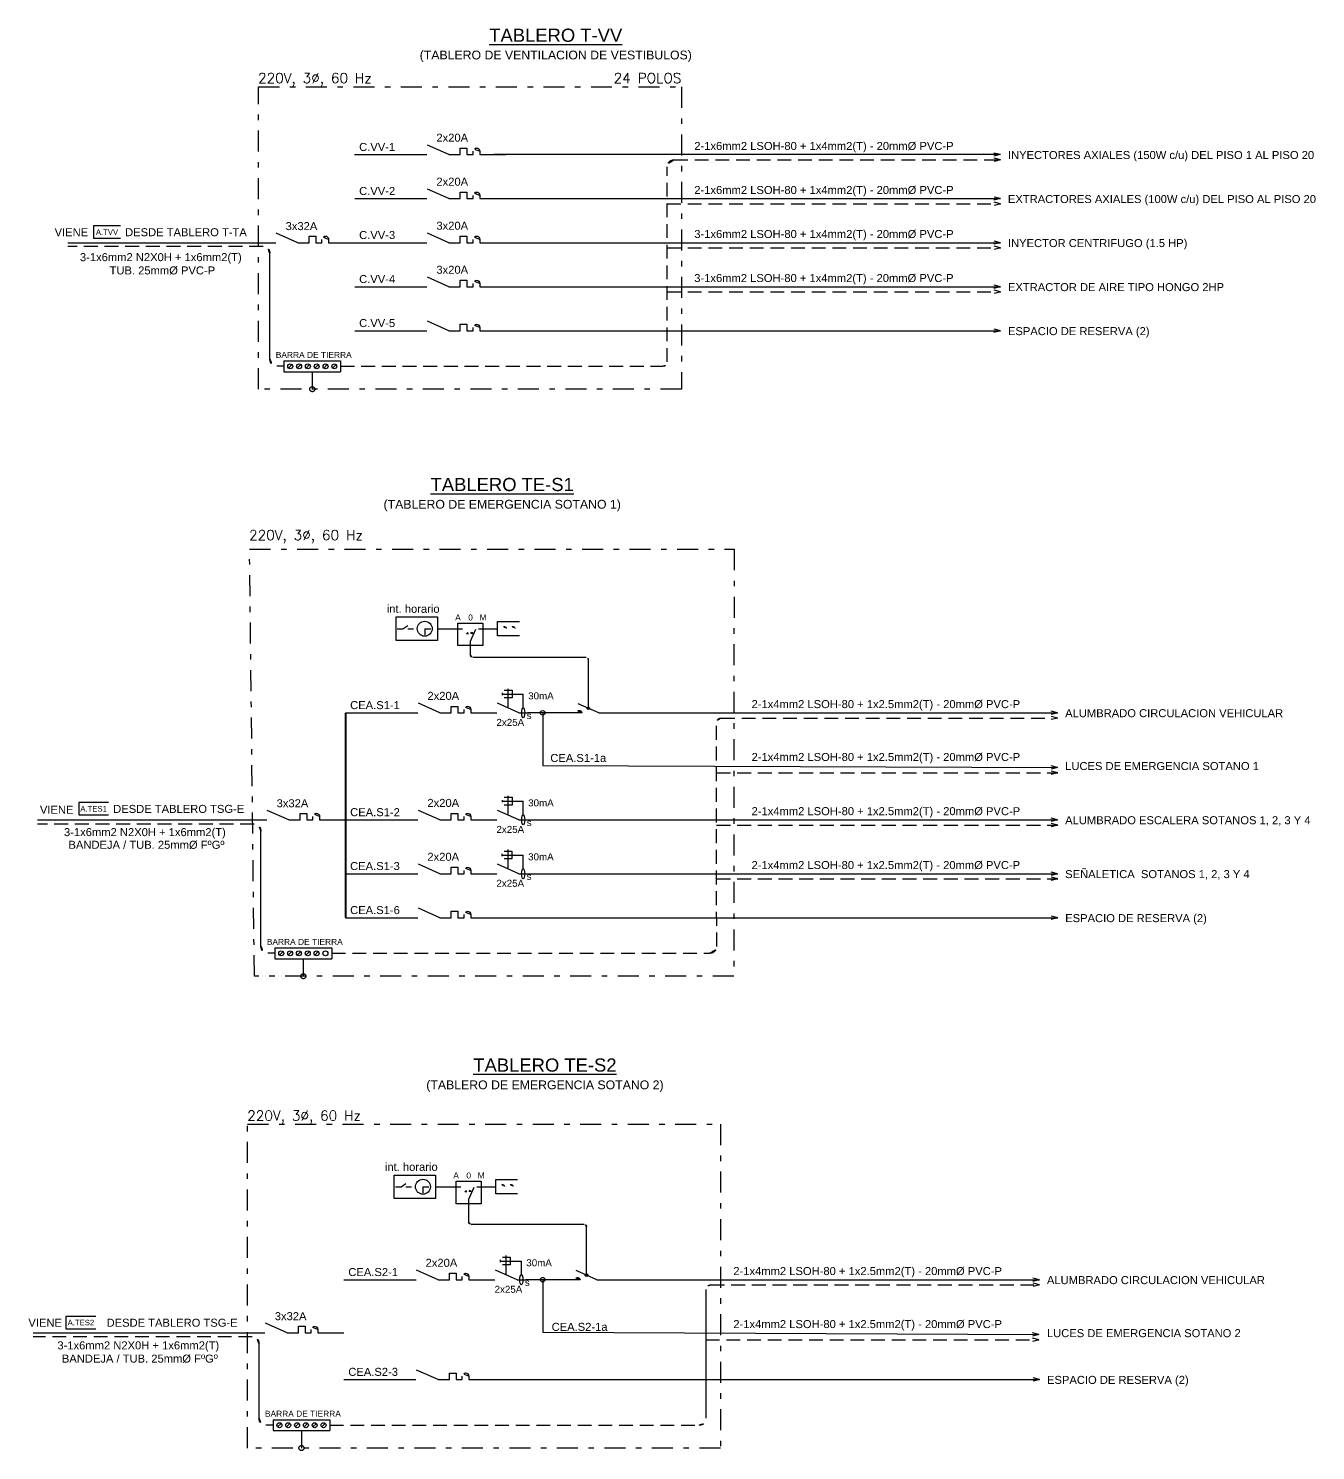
# Model space of a CAD drawing. Header units: millimetres. Extents: x 3435921466 to 3435921548, y 3277630854 to 3277630972.
# Drawn here: x 3435921524.16 to 3435921547.52, y 3277630879.48 to 3277630905.28 of the extents above; entities that cross this region are included whole.
import ezdxf
from ezdxf.enums import TextEntityAlignment as Align

# ---------------------------------------------------------------- set-up
doc = ezdxf.new("R2010")
doc.units = ezdxf.units.MM
for name, pattern in [('CENTER', [2, 1.25, -0.25, 0.25, -0.25]), ('DASHDOT', [25.399999999999995, 12.7, -6.349999999999998, 0, -6.349999999999998]), ('HIDDEN', [0.375, 0.25, -0.125]), ('JIS_09_08', [10.750000000000004, 8, -0.55, 0.55, -0.55, 0.55, -0.55])]:
    doc.linetypes.add(name, pattern=pattern)
for name, color, linetype in [('0-Diagrama', 7, 'Continuous'), ('0-Simbolo', 3, 'Continuous'), ('0-T', 7, 'Continuous'), ('0-TEXTOS', 7, 'Continuous'), ('IE-Diagrama', 7, 'Continuous'), ('IE-TIERRA', 3, 'JIS_09_08'), ('IE-UNIFILAR', 3, 'Continuous'), ('TEXT', 140, 'Continuous'), ('TRAZOS', 7, 'Continuous'), ('X-TIT', 6, 'Continuous')]:
    doc.layers.add(name, color=color, linetype=linetype)
doc.styles.add('GMI', font='romans.shx', dxfattribs={"width": 0.75})
doc.styles.add('TEXT-0.10', font='arial.ttf', dxfattribs={"height": 0.1})
doc.styles.add('TEXT-0.20', font='arial.ttf', dxfattribs={"height": 0.18})

# ---------------------------------------------------------------- blocks, each defined once
blk = doc.blocks.new('CM2')
for p, q in [((-2.274e-13, 1.137e-13), (-0.4307657668673528, 0.1898913770154422)), ((-4.547e-13, 0), (0.2270930632710133, -2.274e-13)), ((0.2270930632710133, 0.1291211639078256), (0.3598345356494974, 0.1291211639078256)), ((0.2270930632710133, 0.1291211639078256), (0.3598345356494974, 0.1291211639078256)), ((0.2270930632710133, -2.274e-13), (0.2270930632710133, 0.1291211639078256)), ((0.2270930632710133, -2.274e-13), (0.2270930632710133, 0.1291211639078256)), ((0.3598345356494974, 0.1291211639078256), (0.3598345356494974, -2.274e-13)), ((0.3598345356494974, 0.1291211639078256), (0.3598345356494974, -2.274e-13)), ((0.4828547212591733, -2.274e-13), (0.4828547212591733, 0.0660657401330127)), ((0.4828547212591733, -2.274e-13), (0.4828547212591733, 0.0660657401330127)), ((0.615596193637657, 0.0660657401330127), (0.615596193637657, -2.274e-13)), ((0.615596193637657, 0.0660657401330127), (0.615596193637657, -2.274e-13)), ((0.3598345356494974, -2.274e-13), (0.4828547212591733, -2.274e-13)), ((0.3598345356494974, -2.274e-13), (0.4828547212591733, -2.274e-13)), ((0.615596193637657, -2.274e-13), (1.136341258771949, -1.137e-13))]:
    blk.add_line(p, q)
at = {"lineweight": 0, "const_width": 0.0174973814196466}
for points in [[(-0.3753213427645505, 0.0669659736488484), (-0.5092532900621336, -0.0669659736487347)], [(-0.3753213427645505, -0.0669659736487347), (-0.5092532900621336, 0.0669659736488484)]]:
    blk.add_lwpolyline(points, dxfattribs=at)
blk.add_arc((0.549225457448415, 0.0660657401330127), 0.0663707361891965, 0, 180)
blk.add_arc((0.549225457448415, 0.0660657401330127), 0.0663707361891965, 0, 180)
blk = doc.blocks.new('DIFERE')
blk.add_line((0.1113236280722276, 0.3511690257301439), (0.1113236280722276, 0.3961732896320882))
at = {"linetype": 'HIDDEN', "ltscale": 0.5}
for p, q in [((0.1113236280722276, 0.3736711576811444), (0.5282476559183352, 0.3736711576810876)), ((0.5282476559183352, 0.1015733049598566), (0.5282476559183352, 0.3736711576811444))]:
    blk.add_line(p, q, dxfattribs=at)
at = {"color": 0, "linetype": 'HIDDEN', "ltscale": 0.5}
blk.add_line((0.2269044329794951, 0.0949456885076074), (0.2269044329794951, 0.4818600193866587), dxfattribs=at)
at = {"color": 0}
for p, q in [((0.4422873164129443, -5.68e-14), (0.0115215495460461, 0.1898913770152717)), ((0.4422783667801016, 0), (0.6142169450565689, 0))]:
    blk.add_line(p, q, dxfattribs=at)
blk.add_lwpolyline([(0.1498954833466541, 0.4506711576811428), (0.3038954833466505, 0.4506711576811428), (0.3038954833466505, 0.2966711576810894), (0.1498954833466541, 0.2966711576810894)], close=True)
at = {"lineweight": 0, "const_width": 0.0174973814196466}
for points in [[(0.0669659736488484, 0.0669659736487915), (-0.0669659736487347, -0.0669659736487915)], [(0.0669659736488484, -0.0669659736487915), (-0.0669659736487347, 0.0669659736487915)]]:
    blk.add_lwpolyline(points, dxfattribs=at)
blk.add_ellipse((0.5282476559183352, 0), major_axis=(0, 0.1015733049598481), ratio=0.3056508258986539)
blk = doc.blocks.new('C.E.M')
h = blk.add_hatch(color=256)
edge = h.paths.add_edge_path()
edge.add_arc((-0.3661783642103842, -0.0086235976614546), 0.0531386163318059, 9.339547811903408, 170.6604521880719)
edge.add_line((-0.4186125716424272, 0), (-0.3137441567782844, 0))
for p, q in [((-0.3137441567782844, 0), (-0.4186125716424272, 0)), ((0, 0), (-0.3876891901803674, 0.1709022393137616))]:
    blk.add_line(p, q)
blk.add_arc((-0.3661783642103842, -0.0086235976614546), 0.0531386163318059, 9.339547811903408, 170.6604521880719)
blk = doc.blocks.new('Interruptor Horario')
for p, q in [((-0.0752783079163351, 0.1100000000000136), (-0.0752783079163351, 0.1669755969732023)), ((-0.0752783079163351, 0.1100000000000136), (-0.1322539048895095, 0.1100000000000136)), ((0.0845340939393964, 0.1099999999999852), (0.0301481780911388, 0.1100000000000136)), ((0.128583959115403, 0.1100000000000136), (0.0845340939393964, 0.0809555928211978)), ((0.1829698749636606, 0.1099999999999852), (0.128583959115403, 0.1100000000000136))]:
    blk.add_line(p, q)
blk.add_lwpolyline([(-0.1937703467777396, 0.2200000000000273), (0.1937703467777396, 0.2200000000000273), (0.1937703467777396, 0), (-0.1937703467777396, 0)], close=True)
blk.add_circle((-0.0752783079163351, 0.1100000000000136), 0.0697255969731685)
blk = doc.blocks.new('BOTONERA')
at = {"layer": '0-TEXTOS'}
h = blk.add_hatch(color=256, dxfattribs=at)
edge = h.paths.add_edge_path()
edge.add_ellipse((0.1757522152429374, 0.0020781985392659), major_axis=(0.0530330085891342, 0.0530330085891342), ratio=0.999999999999604, start_angle=314.9999999999886, end_angle=494.9999999999885)
edge.add_ellipse((0.1757522152429374, 0.0020781985392659), major_axis=(-0.05303300858907381, 0.05303300858907381), ratio=0.9999999999988513, start_angle=45.0000000000329, end_angle=225.0000000000329)
h = blk.add_hatch(color=256, dxfattribs=at)
edge = h.paths.add_edge_path()
edge.add_ellipse((0.4054677213371181, 0.0020781985392659), major_axis=(0.0530330085891342, 0.0530330085891342), ratio=0.999999999999604, start_angle=314.9999999999886, end_angle=494.9999999999885)
edge.add_ellipse((0.4054677213371181, 0.0020781985392659), major_axis=(-0.05303300858907381, 0.05303300858907381), ratio=0.9999999999988513, start_angle=45.0000000000329, end_angle=225.0000000000329)
at = {"layer": '0-Simbolo'}
blk.add_lwpolyline([(0, 0.191891938626668), (0.5852271583439688, 0.191891938626668), (0.5852271583439688, -0.191891938626668), (0, -0.191891938626668)], close=True, dxfattribs=at)

msp = doc.modelspace()

# ---------------------------------------------------------------- hatches: boundary and pattern name
at = {"layer": '0-Diagrama'}
for points in [[(3435921533.535481, 3277630892.864661, 1), (3435921533.453784, 3277630892.864661, 1)], [(3435921533.535481, 3277630882.581588, 1), (3435921533.453784, 3277630882.581588, 1)]]:
    msp.add_hatch(color=256, dxfattribs=at).paths.add_polyline_path(points)
at = {"layer": 'IE-Diagrama', "linetype": 'DASHDOT', "ltscale": 0.5}
for points in [[(3435921529.358947, 3277630898.734052, 1), (3435921529.268172, 3277630898.734052, 1)], [(3435921529.196468, 3277630888.086869, 1), (3435921529.105693, 3277630888.086869, 1)], [(3435921529.162373, 3277630879.52852, 1), (3435921529.071598, 3277630879.52852, 1)]]:
    msp.add_hatch(color=3, dxfattribs=at).paths.add_polyline_path(points)
at = {"layer": 'IE-Diagrama'}
h = msp.add_hatch(color=256, dxfattribs=at)
edge = h.paths.add_edge_path()
edge.add_arc((3435921534.323518, 3277630892.947377), 0.02285311763828915, 0, 360)
h = msp.add_hatch(color=256, dxfattribs=at)
edge = h.paths.add_edge_path()
edge.add_arc((3435921534.290102, 3277630882.664305), 0.02285311763828915, 0, 360)

# ---------------------------------------------------------------- linework, layer by layer
at = {"layer": '0-Diagrama'}
for centre in [(3435921533.494633, 3277630892.864661), (3435921533.494633, 3277630882.581588)]:
    msp.add_circle(centre, 0.04084878133997431, dxfattribs=at)
at = {"layer": '0-Simbolo'}
for points in [[(3435921532.331357, 3277630894.389753), (3435921532.676429, 3277630894.389753)], [(3435921532.297941, 3277630884.268014), (3435921532.643013, 3277630884.268014)]]:
    msp.add_lwpolyline(points, dxfattribs=at)
at = {"layer": '0-TEXTOS'}
for points in [[(3435921525.835542, 3277630901.69467), (3435921525.342388, 3277630901.69467), (3435921525.342388, 3277630901.47159), (3435921525.835542, 3277630901.47159)], [(3435921525.618727, 3277630891.235098), (3435921525.076195, 3277630891.235098), (3435921525.076195, 3277630891.012017), (3435921525.618727, 3277630891.012017)], [(3435921525.38511, 3277630881.915165), (3435921524.843493, 3277630881.915165), (3435921524.843493, 3277630881.692084), (3435921525.38511, 3277630881.692084)]]:
    msp.add_lwpolyline(points, close=True, dxfattribs=at)
at = {"layer": 'IE-Diagrama'}
for p, q in [((3435921530.082459, 3277630902.988798), (3435921531.392316, 3277630902.988798)), ((3435921541.799879, 3277630902.988798), (3435921532.605332, 3277630902.988798)), ((3435921541.800377, 3277630902.988798), (3435921541.683601, 3277630903.01841)), ((3435921541.800377, 3277630902.988798), (3435921541.683601, 3277630902.959185)), ((3435921530.083139, 3277630902.190199), (3435921531.392663, 3277630902.190199)), ((3435921532.669069, 3277630902.190199), (3435921541.799878, 3277630902.190199)), ((3435921541.800891, 3277630902.190199), (3435921541.684114, 3277630902.160587)), ((3435921541.801057, 3277630902.190199), (3435921541.68428, 3277630902.219811)), ((3435921524.876438, 3277630901.3916), (3435921528.649854, 3277630901.3916)), ((3435921530.083139, 3277630901.3916), (3435921531.392663, 3277630901.3916)), ((3435921532.669069, 3277630901.3916), (3435921541.799878, 3277630901.3916)), ((3435921541.800891, 3277630901.3916), (3435921541.684114, 3277630901.361988)), ((3435921541.801057, 3277630901.3916), (3435921541.68428, 3277630901.421213)), ((3435921530.083139, 3277630900.593002), (3435921531.392663, 3277630900.593002)), ((3435921532.669069, 3277630900.593002), (3435921541.799878, 3277630900.593002)), ((3435921541.800891, 3277630900.593002), (3435921541.684114, 3277630900.563389)), ((3435921541.801057, 3277630900.593002), (3435921541.68428, 3277630900.622614)), ((3435921530.083139, 3277630899.794403), (3435921531.392663, 3277630899.794403)), ((3435921532.669069, 3277630899.794403), (3435921541.799878, 3277630899.794403)), ((3435921541.800891, 3277630899.794403), (3435921541.684114, 3277630899.764791)), ((3435921541.801057, 3277630899.794403), (3435921541.68428, 3277630899.824015)), ((3435921529.919467, 3277630892.864661), (3435921531.229323, 3277630892.864661)), ((3435921534.511159, 3277630892.864661), (3435921542.838665, 3277630892.864661)), ((3435921542.839164, 3277630892.864661), (3435921542.722388, 3277630892.894273)), ((3435921542.839164, 3277630892.864661), (3435921542.722388, 3277630892.835048)), ((3435921542.839164, 3277630891.870737), (3435921542.722388, 3277630891.900349)), ((3435921542.839164, 3277630891.870737), (3435921542.722388, 3277630891.841125)), ((3435921542.839164, 3277630890.92303), (3435921542.722388, 3277630890.952643)), ((3435921524.324641, 3277630890.92303), (3435921528.486945, 3277630890.92303)), ((3435921529.919467, 3277630890.92303), (3435921531.229323, 3277630890.92303)), ((3435921533.219331, 3277630890.92303), (3435921542.838665, 3277630890.92303)), ((3435921542.839164, 3277630890.92303), (3435921542.722388, 3277630890.893418)), ((3435921529.919467, 3277630889.945821), (3435921531.228992, 3277630889.945821)), ((3435921533.218651, 3277630889.945821), (3435921542.837986, 3277630889.945821)), ((3435921542.838998, 3277630889.945821), (3435921542.722222, 3277630889.916209)), ((3435921542.839164, 3277630889.945821), (3435921542.722388, 3277630889.975433)), ((3435921529.919294, 3277630889.14722), (3435921531.228818, 3277630889.14722)), ((3435921532.661423, 3277630889.14722), (3435921542.839131, 3277630889.14729)), ((3435921542.83963, 3277630889.14729), (3435921542.722854, 3277630889.176902)), ((3435921542.83963, 3277630889.14729), (3435921542.722854, 3277630889.117678)), ((3435921529.886052, 3277630882.581588), (3435921531.195909, 3277630882.581588)), ((3435921534.477744, 3277630882.581588), (3435921542.507945, 3277630882.581588)), ((3435921542.508444, 3277630882.581588), (3435921542.391668, 3277630882.6112)), ((3435921542.508444, 3277630882.581588), (3435921542.391668, 3277630882.551976)), ((3435921524.246174, 3277630881.61958), (3435921528.45353, 3277630881.61958)), ((3435921542.499079, 3277630881.587664), (3435921542.382302, 3277630881.617277)), ((3435921542.499079, 3277630881.587664), (3435921542.382302, 3277630881.558052)), ((3435921529.885705, 3277630880.771646), (3435921531.19523, 3277630880.771646)), ((3435921532.627834, 3277630880.771646), (3435921542.509555, 3277630880.771682)), ((3435921542.510054, 3277630880.771682), (3435921542.393277, 3277630880.801294)), ((3435921542.510054, 3277630880.771682), (3435921542.393277, 3277630880.74207))]:
    msp.add_line(p, q, dxfattribs=at)
at = {"layer": 'IE-Diagrama', "color": 13}
for p, q in [((3435921528.798497, 3277630899.246592), (3435921528.798497, 3277630899.051547)), ((3435921528.798497, 3277630899.246592), (3435921529.828621, 3277630899.246592)), ((3435921529.828621, 3277630899.246592), (3435921529.828621, 3277630899.051547)), ((3435921528.798497, 3277630899.051547), (3435921529.828621, 3277630899.051547)), ((3435921528.945333, 3277630899.181163), (3435921528.881145, 3277630899.116976)), ((3435921529.105461, 3277630899.181163), (3435921529.041273, 3277630899.116976)), ((3435921529.265589, 3277630899.181163), (3435921529.201402, 3277630899.116976)), ((3435921529.425717, 3277630899.181163), (3435921529.36153, 3277630899.116976)), ((3435921529.585846, 3277630899.181163), (3435921529.521658, 3277630899.116976)), ((3435921529.745974, 3277630899.181163), (3435921529.681787, 3277630899.116976)), ((3435921528.636018, 3277630888.599409), (3435921528.636018, 3277630888.404364)), ((3435921528.636018, 3277630888.599409), (3435921529.666142, 3277630888.599409)), ((3435921528.636018, 3277630888.404364), (3435921529.666142, 3277630888.404364)), ((3435921528.782853, 3277630888.53398), (3435921528.718665, 3277630888.469792)), ((3435921528.942982, 3277630888.53398), (3435921528.878794, 3277630888.469792)), ((3435921529.10311, 3277630888.53398), (3435921529.038922, 3277630888.469792)), ((3435921529.263238, 3277630888.53398), (3435921529.199051, 3277630888.469792)), ((3435921529.423367, 3277630888.53398), (3435921529.359179, 3277630888.469792)), ((3435921529.666142, 3277630888.599409), (3435921529.666142, 3277630888.404364)), ((3435921528.601923, 3277630880.041061), (3435921528.601923, 3277630879.846015)), ((3435921528.601923, 3277630880.041061), (3435921529.632047, 3277630880.041061)), ((3435921528.601923, 3277630879.846015), (3435921529.632047, 3277630879.846015)), ((3435921528.748758, 3277630879.975632), (3435921528.68457, 3277630879.911444)), ((3435921528.908886, 3277630879.975632), (3435921528.844698, 3277630879.911444)), ((3435921529.069015, 3277630879.975632), (3435921529.004827, 3277630879.911444)), ((3435921529.229143, 3277630879.975632), (3435921529.164955, 3277630879.911444)), ((3435921529.389272, 3277630879.975632), (3435921529.325084, 3277630879.911444)), ((3435921529.549399, 3277630879.975632), (3435921529.485212, 3277630879.911444)), ((3435921529.632047, 3277630880.041061), (3435921529.632047, 3277630879.846015))]:
    msp.add_line(p, q, dxfattribs=at)
at = {"layer": 'IE-Diagrama', "color": 1, "linetype": 'Continuous', "const_width": 0.03416469737870673}
for points in [[(3435921530.082459, 3277630902.988798), (3435921530.083139, 3277630899.794403)], [(3435921529.919467, 3277630892.864661), (3435921529.919467, 3277630889.14722)], [(3435921529.886052, 3277630882.581588), (3435921529.886052, 3277630880.771646)]]:
    msp.add_lwpolyline(points, dxfattribs=at)
at = {"layer": 'IE-Diagrama'}
for points in [[(3435921534.207455, 3277630892.864661), (3435921533.219331, 3277630892.864661)], [(3435921534.17404, 3277630882.581588), (3435921533.185915, 3277630882.581588)]]:
    msp.add_lwpolyline(points, dxfattribs=at)
for points in [[(3435921533.494633, 3277630892.864661), (3435921533.494633, 3277630891.91107, 0.414213562373145), (3435921533.534966, 3277630891.870737), (3435921542.839164, 3277630891.870737)], [(3435921533.494633, 3277630882.581588), (3435921533.494633, 3277630881.627998, 0.414213562373145), (3435921533.534966, 3277630881.587664), (3435921542.49858, 3277630881.587664)]]:
    msp.add_lwpolyline(points, format="xyb", dxfattribs=at)
at = {"layer": 'IE-Diagrama', "color": 13}
for centre in [(3435921528.913239, 3277630899.149069), (3435921529.073367, 3277630899.149069), (3435921529.233495, 3277630899.149069), (3435921529.393623, 3277630899.149069), (3435921529.553752, 3277630899.149069), (3435921529.713881, 3277630899.149069), (3435921528.750759, 3277630888.501886), (3435921528.910888, 3277630888.501886), (3435921529.071016, 3277630888.501886), (3435921529.231144, 3277630888.501886), (3435921529.391273, 3277630888.501886), (3435921529.551401, 3277630888.501886), (3435921528.716664, 3277630879.943538), (3435921528.876792, 3277630879.943538), (3435921529.036921, 3277630879.943538), (3435921529.197049, 3277630879.943538), (3435921529.357178, 3277630879.943538), (3435921529.517306, 3277630879.943538)]:
    msp.add_circle(centre, 0.04538753482217054, dxfattribs=at)
at = {"layer": 'IE-Diagrama', "color": 3, "linetype": 'DASHDOT', "ltscale": 0.5}
for centre in [(3435921529.31356, 3277630898.734052), (3435921529.15108, 3277630888.086869), (3435921529.116985, 3277630879.52852)]:
    msp.add_circle(centre, 0.04538753482219361, dxfattribs=at)
at = {"layer": 'IE-Diagrama'}
for centre in [(3435921534.323518, 3277630892.947377), (3435921534.290102, 3277630882.664305)]:
    msp.add_circle(centre, 0.02285311763828915, dxfattribs=at)
at = {"layer": 'IE-TIERRA', "color": 13, "linetype": 'HIDDEN'}
for p, q in [((3435921541.801965, 3277630902.894413), (3435921541.685189, 3277630902.924025)), ((3435921541.801965, 3277630902.894413), (3435921541.685189, 3277630902.864801)), ((3435921541.801987, 3277630902.095814), (3435921541.685211, 3277630902.125427)), ((3435921541.801987, 3277630902.095814), (3435921541.685211, 3277630902.066202)), ((3435921528.42028, 3277630901.322979), (3435921524.876438, 3277630901.322979)), ((3435921541.801987, 3277630901.297216), (3435921541.685211, 3277630901.326828)), ((3435921541.801987, 3277630901.297216), (3435921541.685211, 3277630901.267603)), ((3435921528.544979, 3277630899.274016), (3435921528.543976, 3277630901.199422)), ((3435921541.802074, 3277630900.498617), (3435921541.685298, 3277630900.528229)), ((3435921541.802074, 3277630900.498617), (3435921541.685298, 3277630900.469005)), ((3435921528.798497, 3277630899.149069), (3435921528.669979, 3277630899.149069)), ((3435921529.31356, 3277630899.051547), (3435921529.31356, 3277630898.734052)), ((3435921542.840752, 3277630892.770276), (3435921542.723976, 3277630892.799888)), ((3435921542.840752, 3277630892.770276), (3435921542.723976, 3277630892.740664)), ((3435921542.840752, 3277630891.776352), (3435921542.723976, 3277630891.805964)), ((3435921542.840752, 3277630891.776352), (3435921542.723976, 3277630891.74674)), ((3435921528.257371, 3277630890.842601), (3435921524.324641, 3277630890.842601)), ((3435921528.381587, 3277630888.62686), (3435921528.381067, 3277630890.719044)), ((3435921542.840752, 3277630890.828646), (3435921542.723976, 3277630890.858258)), ((3435921542.840752, 3277630890.828646), (3435921542.723976, 3277630890.799034)), ((3435921542.840095, 3277630889.851437), (3435921542.723318, 3277630889.881049)), ((3435921542.840095, 3277630889.851437), (3435921542.723318, 3277630889.821825)), ((3435921528.636018, 3277630888.501886), (3435921528.506587, 3277630888.501886)), ((3435921529.15108, 3277630888.404364), (3435921529.15108, 3277630888.086869)), ((3435921542.510032, 3277630882.487204), (3435921542.393256, 3277630882.516816)), ((3435921542.510032, 3277630882.487204), (3435921542.393256, 3277630882.457592)), ((3435921528.222127, 3277630881.54739), (3435921524.246174, 3277630881.54739)), ((3435921528.347492, 3277630880.068511), (3435921528.347127, 3277630881.422416)), ((3435921542.500667, 3277630881.49328), (3435921542.38389, 3277630881.522892)), ((3435921542.500667, 3277630881.49328), (3435921542.38389, 3277630881.463667)), ((3435921528.601923, 3277630879.943538), (3435921528.472491, 3277630879.943538)), ((3435921529.116985, 3277630879.846015), (3435921529.116985, 3277630879.52852))]:
    msp.add_line(p, q, dxfattribs=at)
for points in [[(3435921529.828621, 3277630899.149069), (3435921535.673225, 3277630899.149069, 0.4142135623730951), (3435921535.753892, 3277630899.229736), (3435921535.753505, 3277630902.769399, -0.4142456057384883), (3435921535.878505, 3277630902.894413), (3435921541.801965, 3277630902.894413)], [(3435921529.666142, 3277630888.501886), (3435921536.526663, 3277630888.501886, 0.4142350020858959), (3435921536.651663, 3277630888.626895), (3435921536.651366, 3277630892.68961, -0.414213562373145), (3435921536.732032, 3277630892.770276), (3435921542.735047, 3277630892.770276)], [(3435921529.632047, 3277630879.943538), (3435921536.336858, 3277630879.943538, 0.4142006130716002), (3435921536.461858, 3277630880.068532), (3435921536.461962, 3277630882.406537, -0.4142135623730827), (3435921536.542628, 3277630882.487204), (3435921542.404327, 3277630882.487204)]]:
    msp.add_lwpolyline(points, format="xyb", dxfattribs=at)
for points in [[(3435921535.753578, 3277630902.095814), (3435921541.801987, 3277630902.095814)], [(3435921535.75377, 3277630901.297216), (3435921541.801987, 3277630901.297216)], [(3435921535.753858, 3277630900.498617), (3435921541.802074, 3277630900.498617)], [(3435921536.651366, 3277630891.776352), (3435921542.840774, 3277630891.776352)], [(3435921536.651366, 3277630890.828646), (3435921542.840774, 3277630890.828646)], [(3435921536.650686, 3277630889.851437), (3435921542.840095, 3277630889.851437)], [(3435921536.452596, 3277630881.49328), (3435921542.500689, 3277630881.49328)]]:
    msp.add_lwpolyline(points, dxfattribs=at)
for centre, radius, start, end in [((3435921528.420199, 3277630901.199203), 0.1237771078857191, 0.101754481627086, 89.96269734697483), ((3435921528.669979, 3277630899.274069), 0.125, 180.0244793964958, 270), ((3435921528.25729, 3277630890.718824), 0.1237771078857191, 0.101754481627086, 89.96269749067935), ((3435921528.506587, 3277630888.626886), 0.125, 180.0120211327627, 270), ((3435921528.222127, 3277630881.42239), 0.1250000027512214, 0.01202113276279443, 90), ((3435921528.472491, 3277630880.068538), 0.1249995231628418, 180.0120211786197, 270)]:
    msp.add_arc(centre, radius, start, end, dxfattribs=at)
at = {"layer": 'IE-UNIFILAR', "color": 140, "linetype": 'CENTER', "ltscale": 0.3}
for points in [[(3435921534.323518, 3277630892.947377), (3435921534.323518, 3277630893.828614, 0.4142135623731659), (3435921534.283185, 3277630893.868948), (3435921532.225955, 3277630893.868948, -0.4142135623731659), (3435921532.185621, 3277630893.909281), (3435921532.185621, 3277630894.16388)], [(3435921534.290102, 3277630882.664305), (3435921534.290102, 3277630883.545542, 0.4142135623731659), (3435921534.249769, 3277630883.585875), (3435921532.192539, 3277630883.585875, -0.4142135623731659), (3435921532.152205, 3277630883.626208), (3435921532.152205, 3277630884.04214)]]:
    msp.add_lwpolyline(points, format="xyb", dxfattribs=at)
at = {"layer": 'TEXT', "color": 3}
for p, q in [((3435921531.583866, 3277630894.389753), (3435921532.039886, 3277630894.389753)), ((3435921532.1139, 3277630894.301137), (3435921532.142452, 3277630894.322526)), ((3435921532.1139, 3277630894.301137), (3435921532.14959, 3277630894.301137)), ((3435921532.185621, 3277630894.16388), (3435921532.282598, 3277630894.383869)), ((3435921532.23069, 3277630894.301137), (3435921532.195, 3277630894.301137)), ((3435921532.23069, 3277630894.301137), (3435921532.202138, 3277630894.322526)), ((3435921531.550451, 3277630884.268014), (3435921532.006471, 3277630884.268014)), ((3435921532.152205, 3277630884.04214), (3435921532.249182, 3277630884.26213)), ((3435921532.080485, 3277630884.179399), (3435921532.109036, 3277630884.200786)), ((3435921532.080485, 3277630884.179399), (3435921532.116175, 3277630884.179399)), ((3435921532.197274, 3277630884.179399), (3435921532.161584, 3277630884.179399)), ((3435921532.197274, 3277630884.179399), (3435921532.168723, 3277630884.200786))]:
    msp.add_line(p, q, dxfattribs=at)
for points in [[(3435921531.956818, 3277630894.490892), (3435921532.410431, 3277630894.490892), (3435921532.410431, 3277630894.08251), (3435921531.956818, 3277630894.08251)], [(3435921531.923402, 3277630884.369153), (3435921532.377015, 3277630884.369153), (3435921532.377015, 3277630883.96077), (3435921531.923402, 3277630883.96077)]]:
    msp.add_lwpolyline(points, close=True, dxfattribs=at)
at = {"layer": 'TEXT', "color": 3, "const_width": 0.02553468176950645}
for points in [[(3435921532.039886, 3277630894.402521, 1), (3435921532.039886, 3277630894.376986, 1)], [(3435921532.006471, 3277630884.280781, 1), (3435921532.006471, 3277630884.255247, 1)]]:
    msp.add_lwpolyline(points, format="xyb", dxfattribs=at)
msp.add_lwpolyline([(3435921532.185621, 3277630894.176647, -1), (3435921532.185621, 3277630894.151112, -1)], format="xyb", close=True, dxfattribs=at)
at = {"layer": 'TEXT', "color": 3}
for centre in [(3435921532.172295, 3277630894.198074), (3435921532.13888, 3277630884.076335)]:
    msp.add_arc(centre, 0.1184567240400367, 60.46442030754235, 119.5355796924577, dxfattribs=at)
at = {"layer": 'TRAZOS', "color": 3, "linetype": 'DASHDOT', "ltscale": 0.03}
for points in [[(3435921528.33732, 3277630904.218036), (3435921536.01238, 3277630904.218036), (3435921536.01238, 3277630898.734052), (3435921528.33732, 3277630898.734052)], [(3435921528.174948, 3277630895.832078), (3435921536.966867, 3277630895.832078), (3435921536.962701, 3277630888.086869), (3435921528.26339, 3277630888.086869)], [(3435921528.140912, 3277630885.404095), (3435921536.72028, 3277630885.404095), (3435921536.72028, 3277630879.52852), (3435921528.140912, 3277630879.52852)]]:
    msp.add_lwpolyline(points, close=True, dxfattribs=at)

# ---------------------------------------------------------------- block references
at = {"xscale": 0.6775756313503797, "yscale": 0.6775998313443562, "zscale": 0.6775998313443562, "rotation": 180}
for p in [(3435921533.072965, 3277630894.389753), (3435921533.039549, 3277630884.268014)]:
    msp.add_blockref('BOTONERA', p, dxfattribs=at)
at = {"layer": '0-Diagrama', "xscale": 0.9679997600246801, "yscale": 0.9679997600246801, "zscale": 0.9679997600246801}
for p in [(3435921534.511159, 3277630892.864661), (3435921534.477744, 3277630882.581588)]:
    msp.add_blockref('C.E.M', p, dxfattribs=at)
at = {"layer": '0-Simbolo', "xscale": 1.937112717849655, "yscale": 1.937138341370927, "zscale": 1.937138341370927, "rotation": 180}
for p in [(3435921531.208507, 3277630894.602839), (3435921531.175091, 3277630884.481099)]:
    msp.add_blockref('Interruptor Horario', p, dxfattribs=at)
at = {"layer": 'IE-Diagrama', "xscale": 0.9074997746260723, "yscale": 0.9074997746260723, "zscale": 0.9074997746260723}
for name, p in [('CM2', (3435921531.793692, 3277630902.988798)), ('CM2', (3435921531.794039, 3277630902.190199)), ('CM2', (3435921529.05123, 3277630901.3916)), ('CM2', (3435921531.794039, 3277630901.3916)), ('CM2', (3435921531.794039, 3277630900.593002)), ('CM2', (3435921531.794039, 3277630899.794403)), ('DIFERE', (3435921532.661929, 3277630892.864661)), ('CM2', (3435921531.630699, 3277630892.864661)), ('DIFERE', (3435921532.661929, 3277630890.92303)), ('CM2', (3435921528.888321, 3277630890.92303)), ('CM2', (3435921531.630699, 3277630890.92303)), ('DIFERE', (3435921532.661249, 3277630889.945821)), ('CM2', (3435921531.630367, 3277630889.945821)), ('CM2', (3435921531.630194, 3277630889.14722)), ('DIFERE', (3435921532.628513, 3277630882.581588)), ('CM2', (3435921531.597284, 3277630882.581588)), ('CM2', (3435921528.854906, 3277630881.61958)), ('CM2', (3435921531.596605, 3277630880.771646))]:
    msp.add_blockref(name, p, dxfattribs=at)

# ---------------------------------------------------------------- texts
at = {"layer": '0-Diagrama', "color": 0, "style": 'TEXT-0.10'}
for s, height, p in [('int. horario', 0.1451434238275774, (3435921530.665283, 3277630894.67794)), ('A', 0.1088999728946287, (3435921531.90633, 3277630894.540898)), ('0', 0.1088999728946287, (3435921532.143215, 3277630894.539481)), ('M', 0.1088999728946287, (3435921532.347956, 3277630894.540898)), ('int. horario', 0.1451434238275774, (3435921530.631868, 3277630884.556201)), ('A', 0.1088999728946287, (3435921531.872914, 3277630884.419158)), ('0', 0.1088999728946287, (3435921532.1098, 3277630884.417741)), ('M', 0.1088999728946287, (3435921532.31454, 3277630884.419158))]:
    msp.add_text(s, height=height, dxfattribs=at).set_placement(p)
at = {"layer": '0-T', "style": 'TEXT-0.10'}
for s, p in [('VIENE ', (3435921524.638089, 3277630901.508616)), ('DESDE TABLERO T-TA', (3435921525.916587, 3277630901.508616)), ('DESDE TABLERO TSG-E', (3435921525.70113, 3277630891.049044)), ('VIENE ', (3435921524.371896, 3277630891.03327)), ('VIENE ', (3435921524.16186, 3277630881.729111)), ('DESDE TABLERO TSG-E', (3435921525.581154, 3277630881.729111))]:
    msp.add_text(s, height=0.1452016455045158, dxfattribs=at).set_placement(p)
at = {"layer": '0-TEXTOS', "char_height": 0.1, "width": 0.494136068217262, "attachment_point": 5, "style": 'TEXT-0.10'}
for s, insert in [('A.TVV', (3435921525.588964, 3277630901.583129)), ('A.TES1', (3435921525.345376, 3277630891.123558)), ('A.TES2', (3435921525.115237, 3277630881.803625))]:
    msp.add_mtext(s, dxfattribs=dict(at, insert=insert))
at = {"layer": 'IE-Diagrama', "lineweight": 0, "style": 'TEXT-0.10'}
for s, height, p in [('2x20A', 0.1452016455045158, (3435921531.565936, 3277630903.22386)), ('C.VV-1 ', 0.1452016455045158, (3435921530.16396, 3277630903.055325)), ('2-1x6mm2 LSOH-80 + 1x4mm2(T) - 20mm%%C PVC-P', 0.1451999638595049, (3435921536.24606, 3277630903.073552)), ('INYECTORES AXIALES (150W c/u) DEL PISO 1 AL PISO 20 ', 0.1452016455045158, (3435921541.936605, 3277630902.909177)), ('2x20A', 0.1452016455045158, (3435921531.565936, 3277630902.425261)), ('C.VV-2 ', 0.1452016455045158, (3435921530.16396, 3277630902.256726)), ('2-1x6mm2 LSOH-80 + 1x4mm2(T) - 20mm%%C PVC-P', 0.1451999638595049, (3435921536.24606, 3277630902.274953)), ('EXTRACTORES AXIALES (100W c/u) DEL PISO AL PISO 20 ', 0.1452016455045158, (3435921541.936605, 3277630902.110579)), ('3x32A', 0.1452016455045158, (3435921528.829696, 3277630901.619773)), ('3x20A', 0.1452016455045158, (3435921531.565936, 3277630901.626663)), ('C.VV-3', 0.1452016455045158, (3435921530.16396, 3277630901.458127)), ('3-1x6mm2 LSOH-80 + 1x4mm2(T) - 20mm%%C PVC-P', 0.1451999638595049, (3435921536.24606, 3277630901.476354)), ('INYECTOR CENTRIFUGO (1.5 HP) ', 0.1452016455045158, (3435921541.936605, 3277630901.31198)), ('C.VV-4', 0.1452016455045158, (3435921530.16396, 3277630900.659529)), ('3x20A', 0.1452016455045158, (3435921531.565936, 3277630900.828063)), ('3-1x6mm2 LSOH-80 + 1x4mm2(T) - 20mm%%C PVC-P', 0.1451999638595049, (3435921536.244882, 3277630900.677756)), ('EXTRACTOR DE AIRE TIPO HONGO 2HP', 0.1452016455045158, (3435921541.937264, 3277630900.513356)), ('C.VV-5', 0.1452016455045158, (3435921530.16396, 3277630899.86093)), ('ESPACIO DE RESERVA (2)', 0.1452016455045158, (3435921541.937264, 3277630899.714757)), ('CEA.S1-1 ', 0.1452016455045158, (3435921530.000968, 3277630892.931188)), ('2x20A', 0.1452016455045158, (3435921531.402943, 3277630893.099723)), ('2-1x4mm2 LSOH-80 + 1x2.5mm2(T) - 20mm%%C PVC-P', 0.1451999638595049, (3435921537.284847, 3277630892.949415)), ('ALUMBRADO CIRCULACION VEHICULAR ', 0.1452016455045158, (3435921542.975392, 3277630892.78504)), ('CEA.S1-1a ', 0.1452016455045158, (3435921533.633031, 3277630891.972637)), ('2-1x4mm2 LSOH-80 + 1x2.5mm2(T) - 20mm%%C PVC-P', 0.1451999638595049, (3435921537.284847, 3277630891.990863)), ('LUCES DE EMERGENCIA SOTANO 1 ', 0.1452016455045158, (3435921542.975392, 3277630891.826489)), ('3x32A', 0.1452016455045158, (3435921528.666787, 3277630891.151203)), ('2x20A', 0.1452016455045158, (3435921531.402943, 3277630891.158093)), ('CEA.S1-2 ', 0.1452016455045158, (3435921530.000968, 3277630890.989558)), ('2-1x4mm2 LSOH-80 + 1x2.5mm2(T) - 20mm%%C PVC-P', 0.1451999638595049, (3435921537.284847, 3277630891.007785)), ('ALUMBRADO ESCALERA SOTANOS 1, 2, 3 Y 4 ', 0.1452016455045158, (3435921542.975392, 3277630890.84341)), ('CEA.S1-3', 0.1452016455045158, (3435921530.000288, 3277630890.012349)), ('2x20A', 0.1452016455045158, (3435921531.402264, 3277630890.180883)), ('2-1x4mm2 LSOH-80 + 1x2.5mm2(T) - 20mm%%C PVC-P', 0.1451999638595049, (3435921537.284167, 3277630890.030575)), ('SEÑALETICA  SOTANOS 1, 2, 3 Y 4 ', 0.1452016455045158, (3435921542.975392, 3277630889.866201)), ('CEA.S1-6', 0.1452016455045158, (3435921530.000628, 3277630889.213747)), ('ESPACIO DE RESERVA (2)', 0.1452016455045158, (3435921542.97635, 3277630889.067671)), ('2x20A', 0.1452016455045158, (3435921531.369528, 3277630882.81665)), ('CEA.S2-1 ', 0.1452016455045158, (3435921529.967552, 3277630882.648116)), ('2-1x4mm2 LSOH-80 + 1x2.5mm2(T) - 20mm%%C PVC-P', 0.1451999638595049, (3435921536.954127, 3277630882.666342)), ('ALUMBRADO CIRCULACION VEHICULAR ', 0.1452016455045158, (3435921542.644672, 3277630882.501968)), ('3x32A', 0.1452016455045158, (3435921528.633372, 3277630881.847752)), ('CEA.S2-1a', 0.1452016455045158, (3435921533.6568, 3277630881.654191)), ('2-1x4mm2 LSOH-80 + 1x2.5mm2(T) - 20mm%%C PVC-P', 0.1451999638595049, (3435921536.954127, 3277630881.704334)), ('LUCES DE EMERGENCIA SOTANO 2 ', 0.1452016455045158, (3435921542.644672, 3277630881.539959)), ('CEA.S2-3', 0.1452016455045158, (3435921529.967039, 3277630880.838173)), ('ESPACIO DE RESERVA (2)', 0.1452016455045158, (3435921542.646774, 3277630880.692063))]:
    msp.add_text(s, height=height, dxfattribs=at).set_placement(p)
at = {"layer": 'IE-Diagrama', "style": 'TEXT-0.10'}
for p in [(3435921526.593196, 3277630901.05656), (3435921526.304617, 3277630890.627561), (3435921526.184641, 3277630881.318453)]:
    msp.add_text('3-1x6mm2 N2X0H + 1x6mm2(T) ', height=0.1452016455045158, dxfattribs=at).set_placement(p, align=Align.CENTER)
for s, height, p in [('BARRA DE TIERRA', 0.1088999729551287, (3435921528.651075, 3277630899.302517)), ('30mA', 0.1270499684476502, (3435921533.230653, 3277630893.108447)), ('2x25A', 0.1270499684476502, (3435921532.655028, 3277630892.627558)), ('s', 0.1270499684476502, (3435921533.204268, 3277630892.752207)), ('30mA', 0.1270499684476502, (3435921533.230653, 3277630891.166817)), ('2x25A', 0.1270499684476502, (3435921532.655028, 3277630890.685928)), ('s', 0.1270499684476502, (3435921533.204268, 3277630890.810577)), ('30mA', 0.1270499684476502, (3435921533.229974, 3277630890.189607)), ('s', 0.1270499684476502, (3435921533.203588, 3277630889.833367)), ('2x25A', 0.1270499684476502, (3435921532.654349, 3277630889.708719)), ('BARRA DE TIERRA', 0.1088999729551287, (3435921528.488596, 3277630888.655334)), ('30mA', 0.1270499684476502, (3435921533.197238, 3277630882.825374)), ('2x25A', 0.1270499684476502, (3435921532.621613, 3277630882.344486)), ('s', 0.1270499684476502, (3435921533.170853, 3277630882.469134)), ('BARRA DE TIERRA', 0.1088999729551287, (3435921528.454501, 3277630880.096986))]:
    msp.add_text(s, height=height, dxfattribs=at).set_placement(p)
at = {"layer": 'IE-Diagrama', "attachment_point": 2}
for s, insert, char_height, width, style in [('{\\fArial|b0|i0|c204|p34;\\L\\C0;TABLERO \\fArial|b0|i0|c0|p34;T-VV\\P\\fArial|b0|i0|c204|p34;\\H0.6667x;\\l\\C10;(\\fArial|b0|i0|c0|p34;TABLERO DE VENTILACION DE VESTIBULOS)}', (3435921533.731882, 3277630905.274123), 0.239152881783812, 10.87802596149005, 'TEXT-0.20'), ('TUB. 25mm%%C PVC-P', (3435921526.593196, 3277630900.961208), 0.1452016455045158, 3.565983358465478, 'TEXT-0.10'), ('{\\fArial|b0|i0|c204|p34;\\L\\C0;TABLERO \\fArial|b0|i0|c0|p34;TE-S1\\P\\fArial|b0|i0|c204|p34;\\H0.6667x;\\l\\C10;(\\fArial|b0|i0|c0|p34;TABLERO DE EMERGENCIA SOTANO 1)}', (3435921532.759962, 3277630897.125368), 0.239152881783812, 10.87802596149005, 'TEXT-0.20'), ('BANDEJA / TUB. 25mmØ FºGº', (3435921526.304617, 3277630890.543401), 0.1452016455045158, 3.565983358465478, 'TEXT-0.10'), ('{\\fArial|b0|i0|c204|p34;\\L\\C0;TABLERO \\fArial|b0|i0|c0|p34;TE-S2\\P\\fArial|b0|i0|c204|p34;\\H0.6667x;\\l\\C10;(\\fArial|b0|i0|c0|p34;TABLERO DE EMERGENCIA SOTANO 2)}', (3435921533.535474, 3277630886.594916), 0.239152881783812, 10.87802596149005, 'TEXT-0.20'), ('BANDEJA / TUB. 25mmØ FºGº', (3435921526.184641, 3277630881.223467), 0.1452016455045158, 3.565983358465478, 'TEXT-0.10')]:
    msp.add_mtext(s, dxfattribs=dict(at, insert=insert, char_height=char_height, width=width, style=style))
at = {"layer": 'X-TIT', "color": 2, "style": 'GMI'}
for p in [(3435921528.329605, 3277630904.287458), (3435921528.166613, 3277630895.997909), (3435921528.133197, 3277630885.467456)]:
    msp.add_text('220V, 3Ø, 60 Hz', height=0.1815, dxfattribs=at).set_placement(p)
msp.add_text('24 POLOS', height=0.1815, dxfattribs=at).set_placement((3435921536.011999, 3277630904.287458), align=Align.RIGHT)

doc.saveas('drawing.dxf')
